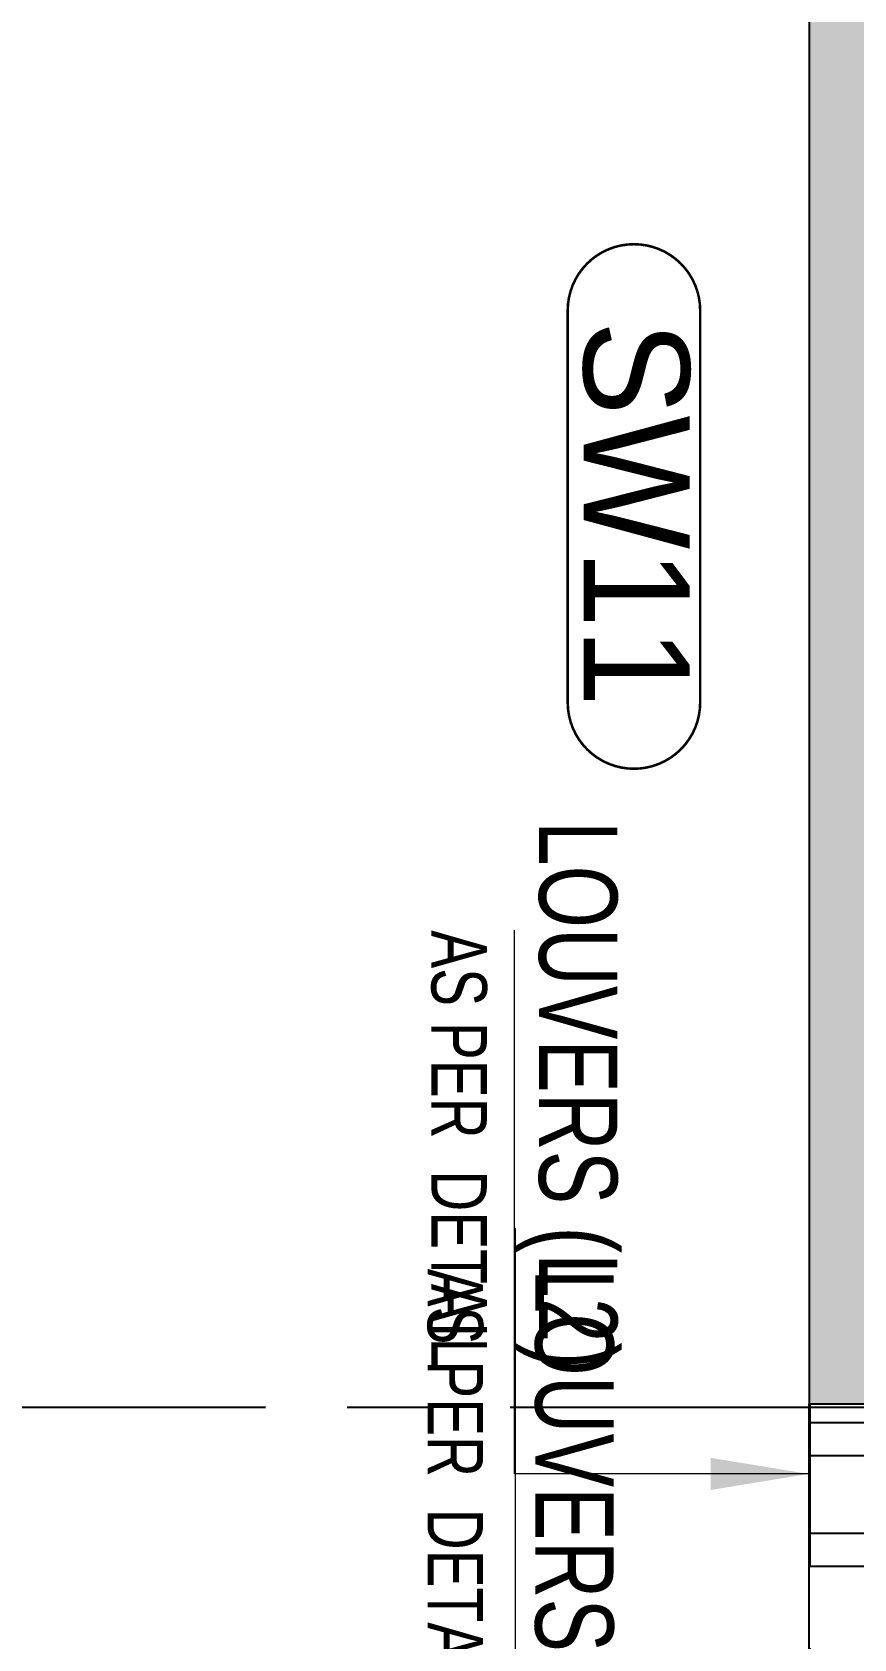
# Model space of a CAD drawing. Header units: millimetres. Extents: x -414464 to 1686, y -90036 to 108605.
# Drawn here: x -102483 to -101223, y -59385 to -56921 of the extents above; entities that cross this region are included whole.
import ezdxf

# ---------------------------------------------------------------- set-up
doc = ezdxf.new("R2010")
doc.units = ezdxf.units.MM
doc.header["$LTSCALE"] = 1000
doc.header["$MEASUREMENT"] = 0
for name, pattern in [('$1$AUDIT_D_120904163729-0', [0]), ('$36$HIDDEN', [0.375, 0.25, -0.125]), ('AUDIT_D_120904163729-0', [0]), ('T8(T9 IS SIMILAR)$1$$0$HIDDEN', [0.375, 0.25, -0.125]), ('T8_REFUGE COLUMNS$1$CENTER2', [1.125, 0.75, -0.125, 0.125, -0.125])]:
    doc.linetypes.add(name, pattern=pattern)
doc.layers.get('0').update_dxf_attribs({"linetype": 'AUDIT_D_120904163729-0'})
for name, color, linetype in [('$0$A-HATCH -160', 251, '$1$AUDIT_D_120904163729-0'), ('$21$A-DIMENSIONS', 2, '$36$HIDDEN'), ('2BHK-A - BACK$1$$0$A-Elev Feature-Chajja', 13, 'Continuous'), ('2BHK-A - BACK$1$CUT-OUT', 49, 'Continuous'), ('a-rcc', 3, 'Continuous'), ('T8(T9 IS SIMILAR)$1$$6$a-beam 2', 50, 'Continuous'), ('T8(T9 IS SIMILAR)$1$S-BEAM', 20, 'T8(T9 IS SIMILAR)$1$$0$HIDDEN'), ('T8_REFUGE COLUMNS$1$A-CENTERLINE', 193, 'T8_REFUGE COLUMNS$1$CENTER2'), ('T8_REFUGE COLUMNS$1$A-RCC COLS', 3, 'Continuous'), ('T8_TYPICAL COLUMNS$1$A-RCC COLS', 3, 'Continuous')]:
    doc.layers.add(name, color=color, linetype=linetype)
for name, color, linetype, lineweight in [('2BHK-A - BACK$1$R0-18-10-2014-T1-1st Podium Floor Plan$0$Text', 2, 'Continuous', 0), ('T8(T9 IS SIMILAR) - DIMENSION & TEXTING$1$R0-18-10-2014-T1-1st Podium Floor Plan$0$Text', 2, 'Continuous', 0), ('T8(T9 IS SIMILAR)$1$D&W', 8, 'Continuous', 25), ('T8_REFUGE COLUMNS$1$A-COLUMN NO size reduce', 81, 'Continuous', 25)]:
    doc.layers.add(name, color=color, linetype=linetype, lineweight=lineweight)
doc.layers.add('T8_REFUGE COLUMNS$1$COL-HATCH', color=7, linetype='Continuous', lineweight=25, true_color=0xa3a3a3)
doc.styles.add('2BHK-A - BACK$1$ARIAL ARROW', font='swisscl.ttf')
doc.styles.add('2BHK-A - BACK$1$Tahoma', font='tahoma.ttf')
doc.styles.add('T8(T9 IS SIMILAR) - DIMENSION & TEXTING$1$ARIAL ARROW', font='swisscl.ttf')
doc.styles.add('T8(T9 IS SIMILAR) - DIMENSION & TEXTING$1$Tahoma', font='tahoma.ttf')
doc.styles.add('T8_REFUGE COLUMNS$1$STANDARD', font='GOTHIC.TTF')
doc.dimstyles.new('2BHK-A - BACK$1$SAMATA STD', dxfattribs={"dimtxt": 100, "dimasz": 50, "dimexe": 50, "dimexo": 50, "dimgap": 10, "dimtad": 0, "dimdec": 0, "dimrnd": 5, "dimzin": 0, "dimdsep": 46, "dimtxsty": '2BHK-A - BACK$1$Tahoma', "dimblk": '2BHK-A - BACK$1$_Origin2', "dimcen": -50, "dimdle": 50, "dimclrd": 7, "dimclre": 7, "dimclrt": 7, "dimadec": 0, "dimazin": 0, "dimtfac": 1, "dimtdec": 0, "dimtmove": 1, "dimatfit": 3, "dimfxl": 150, "dimtfill": 1, "dimtolj": 1, "dimtzin": 0, "dimlwd": -1, "dimlwe": -1, "dimarcsym": 0})
doc.dimstyles.new('T8(T9 IS SIMILAR) - DIMENSION & TEXTING$1$SAMATA STD', dxfattribs={"dimtxt": 100, "dimasz": 50, "dimexe": 50, "dimexo": 50, "dimgap": 10, "dimtad": 0, "dimdec": 0, "dimrnd": 5, "dimzin": 0, "dimdsep": 46, "dimtxsty": 'T8(T9 IS SIMILAR) - DIMENSION & TEXTING$1$Tahoma', "dimblk": 'T8(T9 IS SIMILAR) - DIMENSION & TEXTING$1$_Origin2', "dimcen": -50, "dimdle": 50, "dimclrd": 7, "dimclre": 7, "dimclrt": 7, "dimadec": 0, "dimazin": 0, "dimtfac": 1, "dimtdec": 0, "dimtmove": 1, "dimatfit": 3, "dimfxl": 150, "dimtfill": 1, "dimtolj": 1, "dimtzin": 0, "dimlwd": -1, "dimlwe": -1, "dimarcsym": 0})

# ---------------------------------------------------------------- blocks, each defined once
blk = doc.blocks.new('T8_REFUGE COLUMNS')
at = {"layer": 'T8_REFUGE COLUMNS$1$COL-HATCH', "linetype": 'ByBlock'}
h = blk.add_hatch(color=256, dxfattribs=at)
h.dxf.hatch_style = 1
h.paths.add_polyline_path([(1196642.1, -5708099.9), (1199252.1, -5708099.9), (1199252.1, -5707849.9), (1196642.1, -5707849.9)])
at = {"layer": 'T8_REFUGE COLUMNS$1$A-CENTERLINE'}
blk.add_line((1199257.1, -5728808.5), (1199257.1, -5698299.6), dxfattribs=at)
at = {"layer": 'T8_REFUGE COLUMNS$1$A-COLUMN NO size reduce', "linetype": 'ByBlock', "const_width": 3.9}
blk.add_lwpolyline([(1197575.2, -5708470.2, -1), (1197575.2, -5708267.1), (1198176.6, -5708267.1, -1), (1198176.6, -5708470.2)], format="xyb", close=True, dxfattribs=at)
at = {"layer": 'T8_REFUGE COLUMNS$1$A-RCC COLS', "linetype": 'ByBlock'}
blk.add_lwpolyline([(1196642.1, -5708099.9), (1199252.1, -5708099.9), (1199252.1, -5707849.9), (1196642.1, -5707849.9)], close=True, dxfattribs=at)
at = {"layer": 'T8_REFUGE COLUMNS$1$A-COLUMN NO size reduce', "linetype": 'ByBlock', "insert": (1197591.4, -5708283.3), "char_height": 162.5, "attachment_point": 1, "style": 'T8_REFUGE COLUMNS$1$STANDARD'}
blk.add_mtext_dynamic_manual_height_columns('SW11', width=444.685, gutter_width=500, heights=[0], dxfattribs=at)
blk = doc.blocks.new('T8_TYPICAL COLUMNS')
at = {"layer": 'T8_TYPICAL COLUMNS$1$A-RCC COLS', "linetype": 'ByBlock'}
blk.add_blockref('T8_REFUGE COLUMNS', (0, 0), dxfattribs=at)
blk = doc.blocks.new('2BHK-A - BACK$1$_Origin2')
at = {"color": 0, "linetype": 'ByBlock', "lineweight": -2}
blk.add_line((-0.5, 0), (-1, 0), dxfattribs=at)
for radius in [0.5, 0.25]:
    blk.add_circle((0, 0), radius, dxfattribs=at)
blk = doc.blocks.new('T8(T9 IS SIMILAR) - DIMENSION & TEXTING$1$_Origin2')
at = {"color": 0, "linetype": 'ByBlock', "lineweight": -2}
blk.add_line((-0.5, 0), (-1, 0), dxfattribs=at)
for radius in [0.5, 0.25]:
    blk.add_circle((0, 0), radius, dxfattribs=at)
blk = doc.blocks.new('2BHK-A - BACK')
at = {"layer": '2BHK-A - BACK$1$$0$A-Elev Feature-Chajja', "color": 4, "elevation": -0.7}
for points in [[(1199281.2, -5708099.8), (1199331.2, -5708099.8), (1199331.2, -5707940), (1199281.2, -5707940)], [(1199451.2, -5708099.8), (1199501.2, -5708099.8), (1199501.2, -5707940), (1199451.2, -5707940)]]:
    blk.add_lwpolyline(points, close=True, dxfattribs=at)
at = {"layer": '2BHK-A - BACK$1$CUT-OUT'}
blk.add_lwpolyline([(1200042, -5708099.9), (1199252.1, -5708099.9), (1199252.1, -5707940), (1200042, -5707940)], close=True, dxfattribs=at)
at = {"layer": '2BHK-A - BACK$1$R0-18-10-2014-T1-1st Podium Floor Plan$0$Text', "insert": (1199044.9, -5708686.2, 0), "char_height": 120, "width": 3557.379, "attachment_point": 7, "style": '2BHK-A - BACK$1$ARIAL ARROW'}
blk.add_mtext('LOUVERS\\P{\\H0.70833x;AS PER  DETAIL}', dxfattribs=at)
at = {"layer": '2BHK-A - BACK$1$R0-18-10-2014-T1-1st Podium Floor Plan$0$Text'}
blk.add_leader([(1199816.8, -5708099.9), (1199816.8, -5708550.5), (1198982.9, -5708550.5)], dimstyle='2BHK-A - BACK$1$SAMATA STD', override={"dimscale": 1, "dimasz": 150, "dimclrd": 2, "dimfxlon": 1, "dimarcsym": 1}, dxfattribs=at)
blk = doc.blocks.new('T8(T9 IS SIMILAR) - DIMENSION & TEXTING')
at = {"layer": 'T8(T9 IS SIMILAR) - DIMENSION & TEXTING$1$R0-18-10-2014-T1-1st Podium Floor Plan$0$Text', "insert": (1199198.9, -5708394.1), "char_height": 120, "width": 3557.379, "attachment_point": 3, "style": 'T8(T9 IS SIMILAR) - DIMENSION & TEXTING$1$ARIAL ARROW'}
blk.add_mtext('LOUVERS (L2)\\P{\\H0.70833x;AS PER  DETAIL}', dxfattribs=at)
at = {"layer": 'T8(T9 IS SIMILAR) - DIMENSION & TEXTING$1$R0-18-10-2014-T1-1st Podium Floor Plan$0$Text'}
blk.add_leader([(1199359.6, -5708101), (1199359.6, -5708551.6), (1198525.8, -5708551.6)], dimstyle='T8(T9 IS SIMILAR) - DIMENSION & TEXTING$1$SAMATA STD', override={"dimscale": 1, "dimasz": 150, "dimclrd": 2, "dimfxlon": 1, "dimarcsym": 1}, dxfattribs=at)
blk = doc.blocks.new('T8(T9 IS SIMILAR)')
at = {"layer": 'T8(T9 IS SIMILAR)$1$D&W', "linetype": 'ByBlock'}
for name in ['T8_TYPICAL COLUMNS', '2BHK-A - BACK']:
    blk.add_blockref(name, (0, 0), dxfattribs=at)
at = {"layer": 'T8(T9 IS SIMILAR)$1$$6$a-beam 2', "linetype": 'ByBlock'}
blk.add_blockref('T8(T9 IS SIMILAR) - DIMENSION & TEXTING', (0, 0), dxfattribs=at)
at = {"layer": 'T8(T9 IS SIMILAR)$1$S-BEAM'}
blk.add_line((1199251.7, -5708099.2), (1200281.5, -5708099.2), dxfattribs=at)
blk = doc.blocks.new('A$C48506478')
at = {"layer": '$21$A-DIMENSIONS', "linetype": 'ByBlock'}
blk.add_blockref('T8(T9 IS SIMILAR)', (-1195542.6, 5727884.6), dxfattribs=at)
at = {"layer": '$0$A-HATCH -160', "linetype": 'ByBlock'}
blk.add_blockref('T8(T9 IS SIMILAR) - DIMENSION & TEXTING', (-1195542.6, 5727884.6), dxfattribs=at)

msp = doc.modelspace()

# ---------------------------------------------------------------- block references
at = {"layer": 'a-rcc', "linetype": 'ByBlock', "rotation": 270}
msp.add_blockref('A$C48506478', (-121076, -55315.3, 0), dxfattribs=at)

doc.saveas('drawing.dxf')
